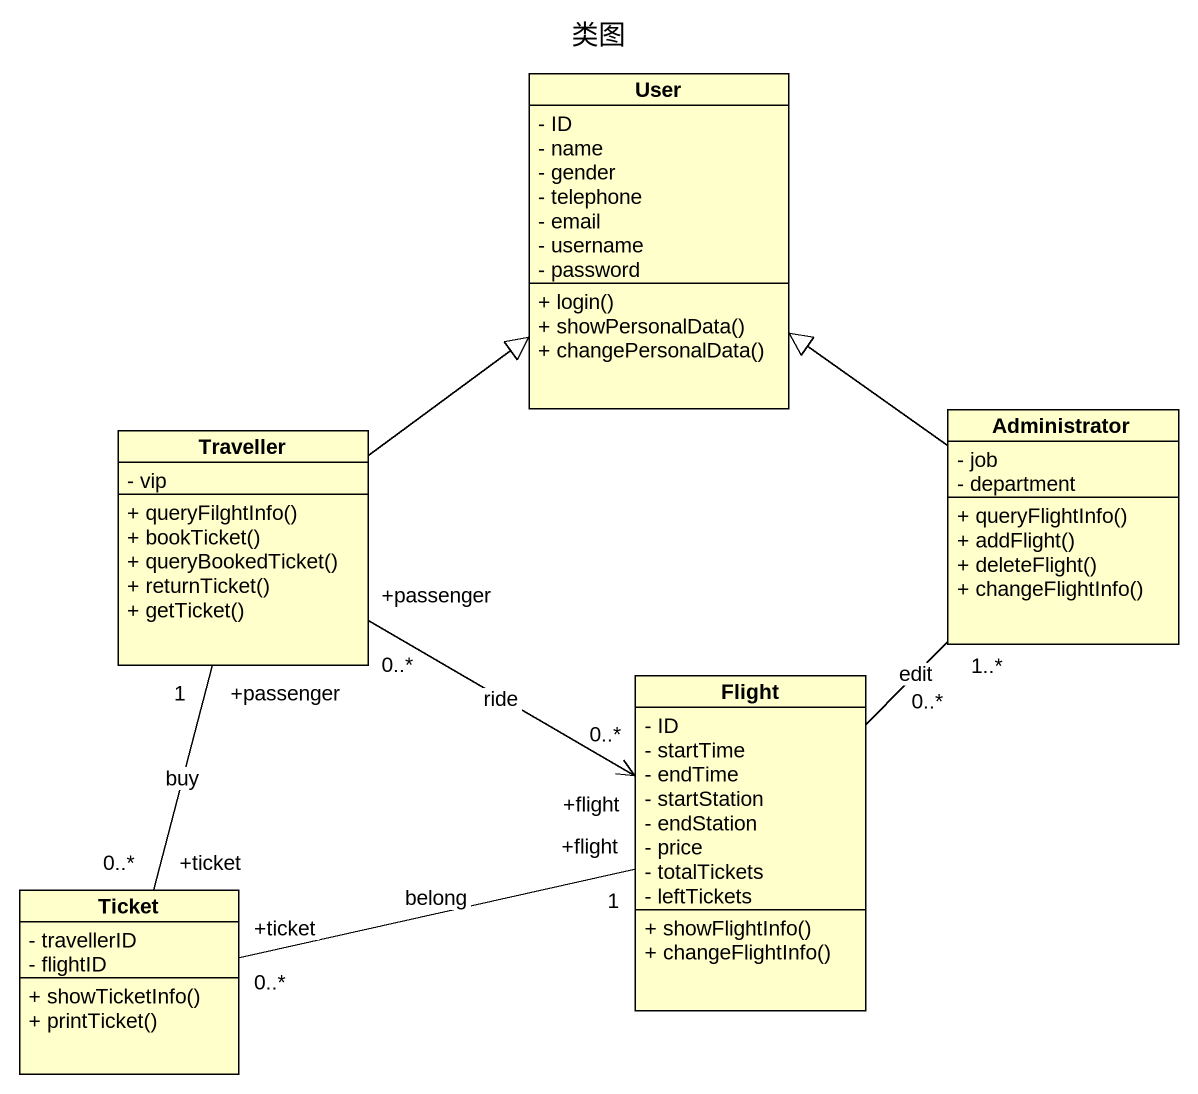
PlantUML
@startuml
title 类图
hide circle
hide empty members
skinparam classAttributeIconSize 0
class User {
  - ID
  - name
  - gender
  - telephone
  - email
  - username
  - password
  + login()
  + showPersonalData()
  + changePersonalData()
}
class Traveller {
  - vip
  + queryFilghtInfo()
  + bookTicket()
  + queryBookedTicket()
  + returnTicket()
  + getTicket()
}
class Administrator {
  - job
  - department
  + queryFlightInfo()
  + addFlight()
  + deleteFlight()
  + changeFlightInfo()
}
class Flight {
  - ID
  - startTime
  - endTime
  - startStation
  - endStation
  - price
  - totalTickets
  - leftTickets
  + showFlightInfo()
  + changeFlightInfo()
}
class Ticket {
  - travellerID
  - flightID
  + showTicketInfo()
  + printTicket()
}
Traveller -up-|> User
Traveller "+passenger\n0..*" -right-> "+flight\n0..*" Flight : ride
Traveller "+passenger\n1" -- "+ticket\n0..*" Ticket : buy
Administrator -up-|> User
Administrator "1..*" -- "0..*" Flight : edit
Ticket "+ticket\n0..*" -right- "+flight\n1" Flight : belong
@enduml
